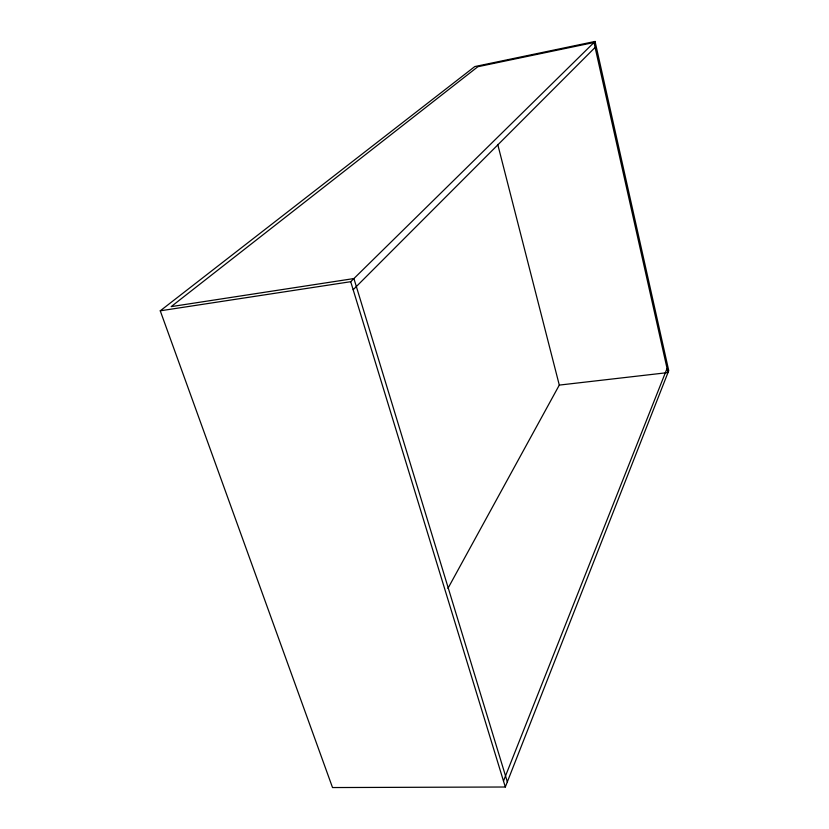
<?xml version="1.0" encoding="UTF-8"?>
<svg xmlns="http://www.w3.org/2000/svg" width="829" height="829" viewBox="0 0 829 829"><rect width="100%" height="100%" fill="white"/><g stroke="black" fill="none" stroke-linecap="round" stroke-linejoin="round"><path stroke-width="1.24" d="M505.317 787.011L668.744 370.646L595.067 41.45L474.779 66.569L160.256 310.813L332.522 787.55L505.317 787.011L350.708 281.705L595.067 41.45M503.493 781.042L667.055 368.439M447.929 588.403L559.295 385.091L497.742 144.443M353.164 289.725L595.098 47.44M160.256 310.813L350.708 281.705M559.295 385.091L667.987 372.584L593.999 42.497L477.856 66.724L171.178 306.626L353.91 278.554L507.338 781.871"/></g></svg>
